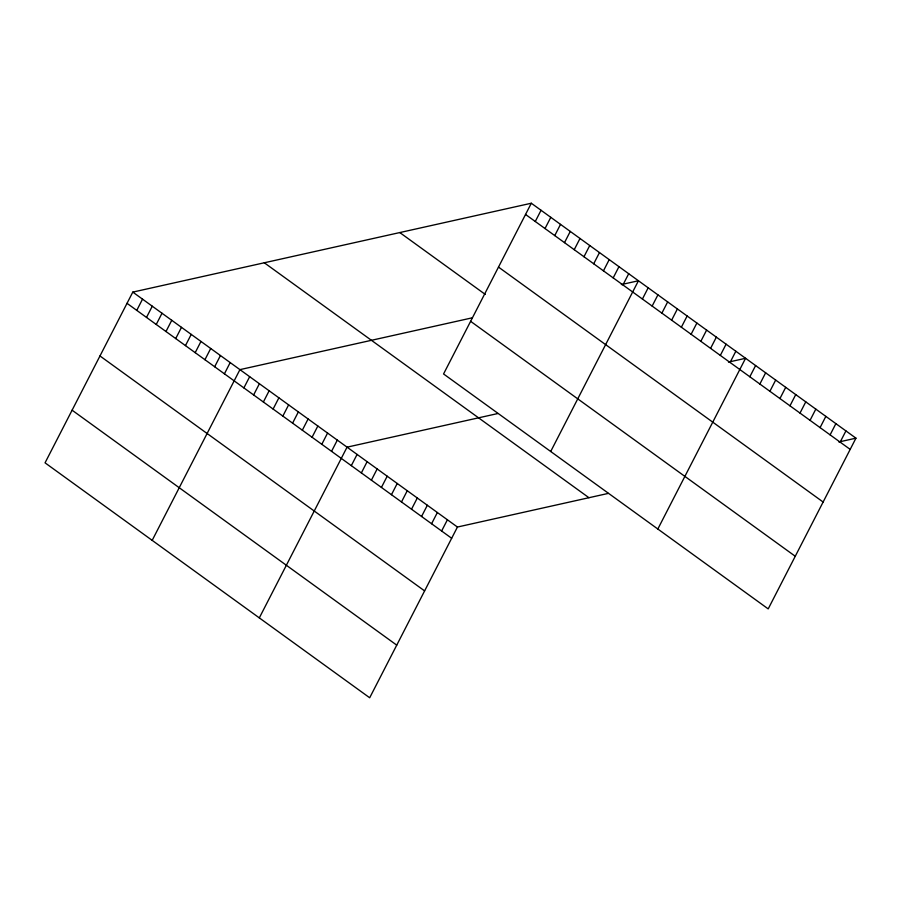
<?xml version="1.0" encoding="UTF-8"?>
<svg xmlns="http://www.w3.org/2000/svg" width="901" height="901" viewBox="0 0 901 901"><rect width="100%" height="100%" fill="white"/><g stroke="black" fill="none" stroke-linecap="round" stroke-linejoin="round"><path stroke-width="1.35" d="M531.308 203.232L443.562 373.96L768.204 608.896L855.95 438.168L531.308 203.232L132.796 292.104L45.05 462.832L369.692 697.768L457.438 527.04L608.299 493.399M136.761 310.372L142.527 299.155M146.503 317.422L152.269 306.205M156.245 324.473L162.011 313.244M165.975 331.523L171.753 320.294M175.718 338.573L181.484 327.345M185.46 345.612L191.226 334.395M195.202 352.663L200.968 341.445M204.932 359.713L210.71 348.484M214.675 366.763L220.441 355.535M224.417 373.814L230.183 362.585M152.179 540.363L239.925 369.635L472.09 317.862M243.889 387.903L249.667 376.686M253.631 394.953L259.398 383.725M263.374 402.004L269.14 390.775M273.116 409.054L278.882 397.825M282.846 416.093L288.624 404.876M292.588 423.143L298.355 411.926M302.331 430.194L308.097 418.976M312.073 437.244L317.839 426.015M321.803 444.294L327.581 433.066M331.545 451.345L337.312 440.116M259.308 617.895L347.054 447.166L497.926 413.514M351.322 465.648L357.089 454.431M361.357 472.912L367.124 461.684M371.392 480.177L377.159 468.948M381.427 487.43L387.193 476.212M391.462 494.694L397.228 483.477M535.284 221.5L541.05 210.282M401.497 501.958L407.263 490.73M545.015 228.55L550.793 217.321M411.532 509.223L417.298 497.994M554.757 235.6L560.523 224.372M421.555 516.487L427.333 505.258M564.499 242.651L570.265 231.422M431.59 523.74L437.368 512.523M574.241 249.69L580.007 238.472M441.625 531.004L447.403 519.787M583.972 256.74L589.75 245.523M593.714 263.79L599.48 252.573M603.456 270.841L609.222 259.612M613.198 277.891L618.964 266.662M622.929 284.941L628.707 273.713M550.702 451.491L638.437 280.763L621.341 284.57M642.413 299.031L648.179 287.813M652.155 306.081L657.921 294.852M661.886 313.131L667.664 301.903M671.628 320.182L677.394 308.953M681.37 327.221L687.136 316.003M691.112 334.271L696.878 323.054M700.843 341.321L706.621 330.104M710.585 348.372L716.351 337.143M720.327 355.422L726.093 344.193M730.069 362.472L735.835 351.244M657.831 529.022L745.577 358.294L728.481 362.101M749.835 376.776L755.601 365.558M759.87 384.04L765.636 372.811M769.904 391.304L775.671 380.076M779.939 398.557L785.706 387.34M789.974 405.822L795.741 394.604M800.009 413.086L805.776 401.857M810.044 420.35L815.81 409.122M820.079 427.615L825.845 416.386M830.114 434.868L835.88 423.65M840.149 442.132L845.915 430.915M838.854 441.986L855.95 438.168M525.542 214.449L850.184 449.396M498.49 267.09L823.131 502.026M399.796 232.559L485.29 294.424M470.615 321.319L795.256 556.266M264.297 262.777L588.939 497.712M132.796 292.104L457.438 527.04M127.018 303.322L451.66 538.269M99.977 355.963L424.608 590.898M72.103 410.192L396.744 645.139"/></g></svg>
